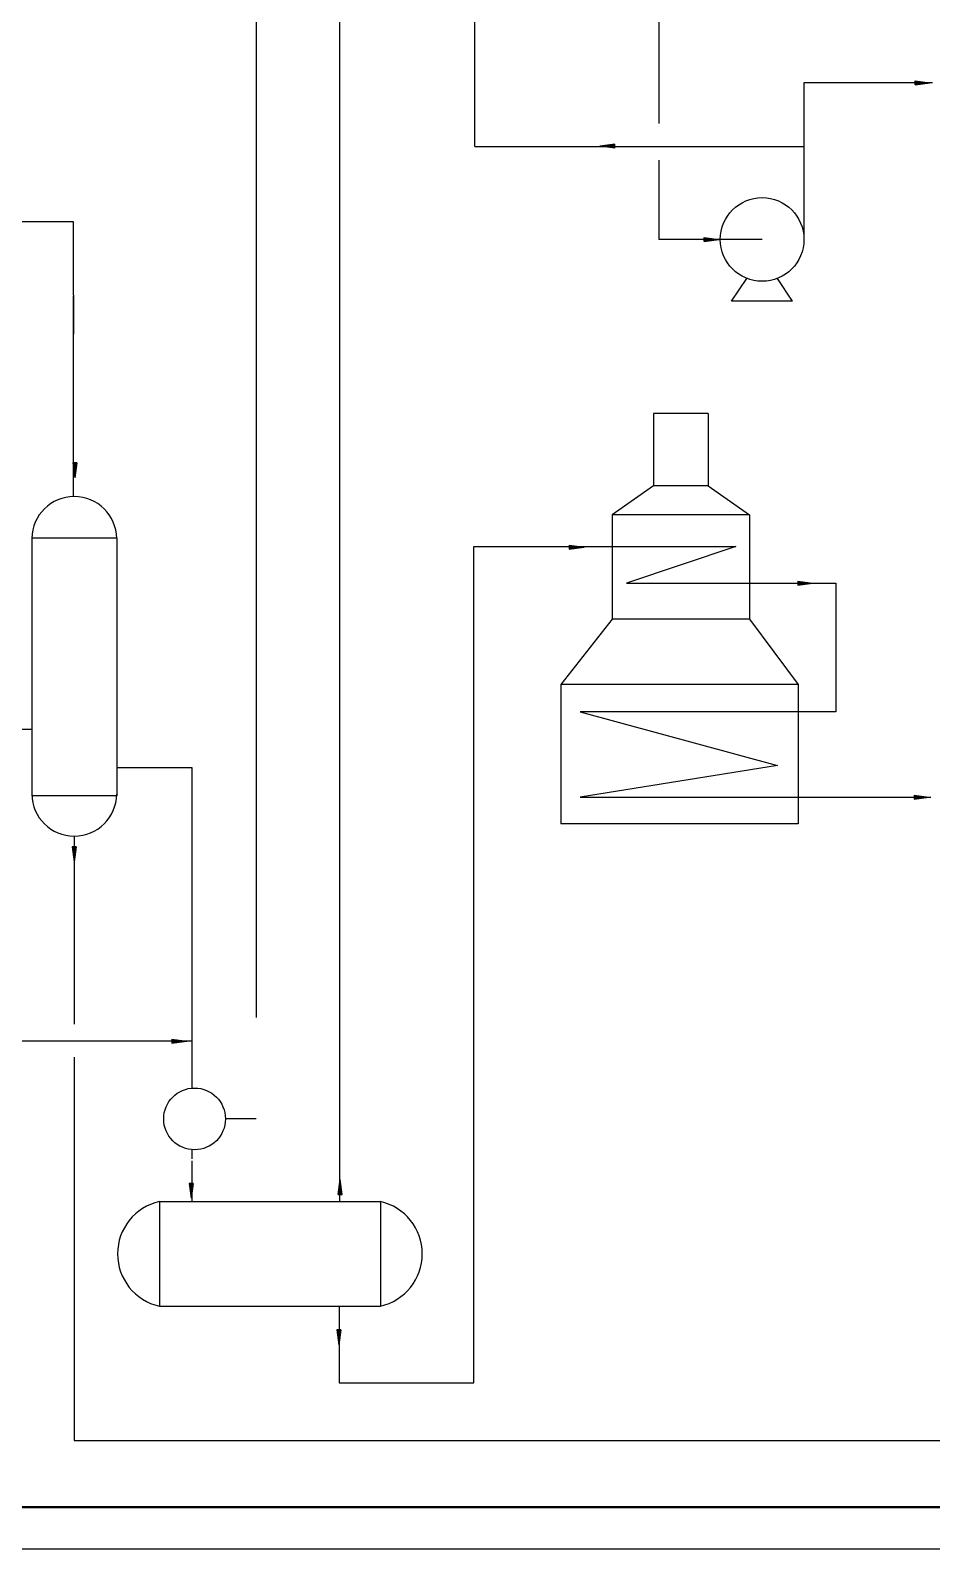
# Model space of a CAD drawing. Extents: x 0 to 420, y 0 to 297.
# Drawn here: x 142.8 to 251.4, y -0.1 to 182.9 of the extents above; entities that cross this region are included whole.
import ezdxf

# ---------------------------------------------------------------- set-up
doc = ezdxf.new("R2010")
doc.units = 0
doc.header["$LTSCALE"] = 300
doc.header["$MEASUREMENT"] = 0
doc.linetypes.add('DASHED', pattern=[0.75, 0.5, -0.25])
doc.layers.get('0').update_dxf_attribs({"linetype": 'CONTINUOUS'})

msp = doc.modelspace()

# ---------------------------------------------------------------- linework, layer by layer
for p, q in [((180.04, 41.69), (180.04, 220.74)), ((196.32, 168.88), (196.32, 213.16)), ((218.49, 183.87), (218.49, 171.65)), ((235.99, 157.67), (235.99, 176.57)), ((235.99, 176.57), (251.47, 176.57)), ((249.37, 176.79), (251.16, 176.55)), ((249.37, 176.3), (249.37, 176.79)), ((249.37, 176.55), (251.16, 176.55)), ((249.37, 176.3), (251.16, 176.55)), ((249.41, 176.31), (249.41, 176.79)), ((249.46, 176.3), (249.46, 176.78)), ((249.46, 176.31), (249.46, 176.71)), ((249.46, 176.31), (249.46, 176.69)), ((249.49, 176.32), (249.49, 176.78)), ((249.54, 176.33), (249.54, 176.77)), ((249.58, 176.33), (249.58, 176.76)), ((249.62, 176.34), (249.62, 176.76)), ((249.66, 176.34), (249.66, 176.75)), ((249.69, 176.35), (249.69, 176.75)), ((249.72, 176.35), (249.72, 176.75)), ((249.74, 176.35), (249.74, 176.74)), ((249.76, 176.36), (249.76, 176.74)), ((249.78, 176.36), (249.78, 176.74)), ((249.78, 176.36), (249.78, 176.74)), ((249.8, 176.36), (249.8, 176.73)), ((249.8, 176.36), (249.8, 176.73)), ((249.82, 176.36), (249.82, 176.73)), ((249.82, 176.36), (249.82, 176.73)), ((249.83, 176.37), (249.83, 176.73)), ((249.86, 176.37), (249.86, 176.73)), ((249.89, 176.37), (249.89, 176.72)), ((249.9, 176.38), (249.9, 176.72)), ((249.93, 176.38), (249.93, 176.72)), ((249.95, 176.38), (249.95, 176.71)), ((249.97, 176.39), (249.97, 176.71)), ((250.01, 176.39), (250.01, 176.71)), ((250.01, 176.39), (250.01, 176.71)), ((250.04, 176.4), (250.04, 176.7)), ((250.08, 176.4), (250.08, 176.7)), ((250.11, 176.4), (250.11, 176.69)), ((250.12, 176.41), (250.12, 176.69)), ((250.15, 176.41), (250.15, 176.69)), ((250.19, 176.41), (250.19, 176.68)), ((250.22, 176.42), (250.22, 176.68)), ((250.23, 176.42), (250.23, 176.68)), ((250.24, 176.42), (250.24, 176.68)), ((250.24, 176.42), (250.24, 176.68)), ((250.25, 176.42), (250.25, 176.67)), ((250.25, 176.42), (250.25, 176.67)), ((250.27, 176.43), (250.27, 176.67)), ((250.27, 176.43), (250.27, 176.67)), ((250.31, 176.43), (250.31, 176.67)), ((250.33, 176.43), (250.33, 176.66)), ((250.36, 176.44), (250.36, 176.66)), ((250.4, 176.44), (250.4, 176.65)), ((250.4, 176.44), (250.4, 176.65)), ((250.42, 176.45), (250.42, 176.65)), ((250.45, 176.45), (250.45, 176.65)), ((250.47, 176.45), (250.47, 176.64)), ((250.49, 176.46), (250.49, 176.64)), ((250.51, 176.46), (250.51, 176.64)), ((250.52, 176.46), (250.52, 176.64)), ((250.53, 176.46), (250.53, 176.63)), ((250.54, 176.46), (250.54, 176.63)), ((250.56, 176.47), (250.56, 176.63)), ((250.56, 176.47), (250.56, 176.63)), ((250.57, 176.47), (250.57, 176.63)), ((250.57, 176.47), (250.57, 176.63)), ((250.58, 176.47), (250.58, 176.63)), ((250.6, 176.47), (250.6, 176.63)), ((250.61, 176.47), (250.61, 176.62)), ((250.63, 176.47), (250.63, 176.62)), ((250.65, 176.48), (250.65, 176.62)), ((250.65, 176.48), (250.65, 176.62)), ((250.65, 176.48), (250.65, 176.62)), ((250.66, 176.48), (250.66, 176.62)), ((250.67, 176.48), (250.67, 176.62)), ((250.68, 176.48), (250.68, 176.61)), ((250.7, 176.48), (250.7, 176.61)), ((250.7, 176.48), (250.7, 176.61)), ((250.7, 176.49), (250.7, 176.61)), ((250.73, 176.49), (250.73, 176.61)), ((250.73, 176.49), (250.73, 176.61)), ((250.74, 176.49), (250.74, 176.61)), ((250.77, 176.49), (250.77, 176.6)), ((250.78, 176.5), (250.78, 176.6)), ((250.79, 176.5), (250.79, 176.6)), ((250.81, 176.5), (250.81, 176.6)), ((250.85, 176.51), (250.85, 176.59)), ((250.87, 176.51), (250.87, 176.59)), ((250.88, 176.51), (250.88, 176.59)), ((250.93, 176.52), (250.93, 176.58)), ((196.32, 168.88), (235.88, 168.88)), ((213.19, 169.16), (211.4, 168.92)), ((213.19, 168.92), (211.4, 168.92)), ((213.19, 168.67), (211.4, 168.92)), ((211.63, 168.89), (211.63, 168.95)), ((211.68, 168.88), (211.68, 168.96)), ((211.69, 168.88), (211.69, 168.96)), ((211.71, 168.88), (211.71, 168.96)), ((211.74, 168.87), (211.74, 168.97)), ((211.76, 168.87), (211.76, 168.97)), ((211.78, 168.87), (211.78, 168.97)), ((211.79, 168.86), (211.79, 168.97)), ((211.82, 168.86), (211.82, 168.98)), ((211.83, 168.86), (211.83, 168.98)), ((211.83, 168.86), (211.83, 168.98)), ((211.85, 168.86), (211.85, 168.98)), ((211.86, 168.86), (211.86, 168.98)), ((211.86, 168.86), (211.86, 168.98)), ((211.87, 168.85), (211.87, 168.98)), ((211.89, 168.85), (211.89, 168.99)), ((211.9, 168.85), (211.9, 168.99)), ((211.9, 168.85), (211.9, 168.99)), ((211.91, 168.85), (211.91, 168.99)), ((211.91, 168.85), (211.91, 168.99)), ((211.93, 168.85), (211.93, 168.99)), ((211.94, 168.84), (211.94, 168.99)), ((211.96, 168.84), (211.96, 169)), ((211.98, 168.84), (211.98, 169)), ((211.99, 168.84), (211.99, 169)), ((211.99, 168.84), (211.99, 169)), ((212, 168.84), (212, 169)), ((212, 168.84), (212, 169)), ((212.01, 168.83), (212.01, 169)), ((212.03, 168.83), (212.03, 169.01)), ((212.04, 168.83), (212.04, 169.01)), ((212.05, 168.83), (212.05, 169.01)), ((212.07, 168.83), (212.07, 169.01)), ((212.08, 168.82), (212.08, 169.01)), ((212.11, 168.82), (212.11, 169.02)), ((212.14, 168.82), (212.14, 169.02)), ((212.15, 168.81), (212.15, 169.02)), ((212.16, 168.81), (212.16, 169.02)), ((212.2, 168.81), (212.2, 169.03)), ((212.22, 168.81), (212.22, 169.03)), ((212.25, 168.8), (212.25, 169.04)), ((212.28, 168.8), (212.28, 169.04)), ((212.29, 168.8), (212.29, 169.04)), ((212.31, 168.79), (212.31, 169.04)), ((212.31, 168.79), (212.31, 169.04)), ((212.32, 168.79), (212.32, 169.05)), ((212.32, 168.79), (212.32, 169.05)), ((212.33, 168.79), (212.33, 169.05)), ((212.34, 168.79), (212.34, 169.05)), ((212.37, 168.78), (212.37, 169.05)), ((212.41, 168.78), (212.41, 169.06)), ((212.44, 168.78), (212.44, 169.06)), ((212.45, 168.77), (212.45, 169.06)), ((212.47, 168.77), (212.47, 169.07)), ((212.51, 168.77), (212.51, 169.07)), ((212.55, 168.76), (212.55, 169.08)), ((212.55, 168.76), (212.55, 169.08)), ((212.58, 168.76), (212.58, 169.08)), ((212.61, 168.75), (212.61, 169.09)), ((212.63, 168.75), (212.63, 169.09)), ((212.65, 168.75), (212.65, 169.09)), ((212.67, 168.74), (212.67, 169.09)), ((212.7, 168.74), (212.7, 169.1)), ((212.73, 168.74), (212.73, 169.1)), ((212.74, 168.73), (212.74, 169.1)), ((212.74, 168.73), (212.74, 169.1)), ((212.76, 168.73), (212.76, 169.11)), ((212.76, 168.73), (212.76, 169.11)), ((212.78, 168.73), (212.78, 169.11)), ((212.78, 168.73), (212.78, 169.11)), ((212.79, 168.73), (212.79, 169.11)), ((212.82, 168.72), (212.82, 169.11)), ((212.83, 168.72), (212.83, 169.12)), ((212.87, 168.72), (212.87, 169.12)), ((212.9, 168.71), (212.9, 169.12)), ((212.94, 168.71), (212.94, 169.13)), ((212.97, 168.7), (212.97, 169.14)), ((213.02, 168.7), (213.02, 169.14)), ((213.06, 168.69), (213.06, 169.15)), ((213.1, 168.67), (213.1, 169.15)), ((213.1, 168.68), (213.1, 169.08)), ((213.1, 168.68), (213.1, 169.06)), ((213.15, 168.68), (213.15, 169.16)), ((213.19, 168.67), (213.19, 169.16)), ((218.49, 167.22), (218.49, 157.67)), ((147.96, 159.78), (132.9, 159.78)), ((147.96, 150.95), (147.96, 159.78)), ((230.94, 157.67), (218.49, 157.67)), ((223.94, 157.92), (225.73, 157.67)), ((223.94, 157.42), (223.94, 157.92)), ((223.94, 157.67), (225.73, 157.67)), ((223.94, 157.42), (225.73, 157.67)), ((223.98, 157.43), (223.98, 157.91)), ((224.02, 157.42), (224.02, 157.91)), ((224.02, 157.44), (224.02, 157.83)), ((224.02, 157.44), (224.02, 157.82)), ((224.06, 157.44), (224.06, 157.9)), ((224.11, 157.45), (224.11, 157.89)), ((224.15, 157.45), (224.15, 157.89)), ((224.19, 157.46), (224.19, 157.88)), ((224.23, 157.47), (224.23, 157.88)), ((224.26, 157.47), (224.26, 157.87)), ((224.29, 157.47), (224.29, 157.87)), ((224.31, 157.48), (224.31, 157.87)), ((224.33, 157.48), (224.33, 157.86)), ((224.35, 157.48), (224.35, 157.86)), ((224.35, 157.48), (224.35, 157.86)), ((224.37, 157.48), (224.37, 157.86)), ((224.37, 157.48), (224.37, 157.86)), ((224.39, 157.49), (224.39, 157.86)), ((224.39, 157.49), (224.39, 157.86)), ((224.4, 157.49), (224.4, 157.85)), ((224.43, 157.49), (224.43, 157.85)), ((224.46, 157.5), (224.46, 157.85)), ((224.47, 157.5), (224.47, 157.84)), ((224.5, 157.5), (224.5, 157.84)), ((224.52, 157.5), (224.52, 157.84)), ((224.54, 157.51), (224.54, 157.83)), ((224.58, 157.51), (224.58, 157.83)), ((224.58, 157.51), (224.58, 157.83)), ((224.61, 157.52), (224.61, 157.82)), ((224.65, 157.52), (224.65, 157.82)), ((224.68, 157.53), (224.68, 157.82)), ((224.69, 157.53), (224.69, 157.81)), ((224.72, 157.53), (224.72, 157.81)), ((224.75, 157.54), (224.75, 157.81)), ((224.79, 157.54), (224.79, 157.8)), ((224.8, 157.54), (224.8, 157.8)), ((224.81, 157.54), (224.81, 157.8)), ((224.81, 157.54), (224.81, 157.8)), ((224.82, 157.55), (224.82, 157.8)), ((224.82, 157.55), (224.82, 157.8)), ((224.84, 157.55), (224.84, 157.79)), ((224.84, 157.55), (224.84, 157.79)), ((224.88, 157.55), (224.88, 157.79)), ((224.9, 157.56), (224.9, 157.78)), ((224.93, 157.56), (224.93, 157.78)), ((224.97, 157.57), (224.97, 157.78)), ((224.97, 157.57), (224.97, 157.78)), ((224.99, 157.57), (224.99, 157.77)), ((225.02, 157.57), (225.02, 157.77)), ((225.04, 157.58), (225.04, 157.77)), ((225.06, 157.58), (225.06, 157.76)), ((225.07, 157.58), (225.07, 157.76)), ((225.09, 157.58), (225.09, 157.76)), ((225.1, 157.58), (225.1, 157.76)), ((225.11, 157.59), (225.11, 157.76)), ((225.13, 157.59), (225.13, 157.75)), ((225.13, 157.59), (225.13, 157.75)), ((225.14, 157.59), (225.14, 157.75)), ((225.14, 157.59), (225.14, 157.75)), ((225.15, 157.59), (225.15, 157.75)), ((225.16, 157.59), (225.16, 157.75)), ((225.18, 157.6), (225.18, 157.75)), ((225.2, 157.6), (225.2, 157.74)), ((225.22, 157.6), (225.22, 157.74)), ((225.22, 157.6), (225.22, 157.74)), ((225.22, 157.6), (225.22, 157.74)), ((225.23, 157.6), (225.23, 157.74)), ((225.24, 157.6), (225.24, 157.74)), ((225.25, 157.61), (225.25, 157.74)), ((225.27, 157.61), (225.27, 157.73)), ((225.27, 157.61), (225.27, 157.73)), ((225.27, 157.61), (225.27, 157.73)), ((225.3, 157.61), (225.3, 157.73)), ((225.3, 157.61), (225.3, 157.73)), ((225.31, 157.61), (225.31, 157.73)), ((225.34, 157.62), (225.34, 157.73)), ((225.35, 157.62), (225.35, 157.72)), ((225.36, 157.62), (225.36, 157.72)), ((225.38, 157.62), (225.38, 157.72)), ((225.42, 157.63), (225.42, 157.71)), ((225.44, 157.63), (225.44, 157.71)), ((225.45, 157.63), (225.45, 157.71)), ((225.5, 157.64), (225.5, 157.7)), ((227.26, 150.24), (229.09, 152.98)), ((234.62, 150.24), (232.79, 152.98)), ((147.96, 150.95), (147.96, 146.25)), ((147.96, 126.69), (147.96, 150.82)), ((234.62, 150.24), (227.26, 150.24)), ((217.85, 136.68), (217.85, 127.97)), ((224.44, 136.68), (217.85, 136.68)), ((224.44, 136.68), (224.44, 127.97)), ((148.35, 130.74), (147.86, 130.74)), ((147.86, 130.74), (148.1, 128.94)), ((148.34, 130.69), (147.86, 130.69)), ((148.35, 130.65), (147.87, 130.65)), ((148.33, 130.61), (147.88, 130.61)), ((148.33, 130.57), (147.88, 130.57)), ((148.32, 130.52), (147.89, 130.52)), ((148.32, 130.48), (147.89, 130.48)), ((148.31, 130.44), (147.9, 130.44)), ((148.31, 130.42), (147.9, 130.42)), ((148.3, 130.38), (147.91, 130.38)), ((148.3, 130.37), (147.91, 130.37)), ((148.3, 130.34), (147.91, 130.34)), ((148.29, 130.32), (147.92, 130.32)), ((148.29, 130.32), (147.92, 130.32)), ((148.29, 130.3), (147.92, 130.3)), ((148.29, 130.3), (147.92, 130.3)), ((148.29, 130.28), (147.92, 130.28)), ((148.29, 130.28), (147.92, 130.28)), ((148.29, 130.28), (147.92, 130.28)), ((148.28, 130.25), (147.93, 130.25)), ((148.28, 130.21), (147.93, 130.21)), ((148.28, 130.2), (147.93, 130.2)), ((148.34, 130.65), (147.94, 130.65)), ((148.27, 130.18), (147.94, 130.18)), ((148.27, 130.16), (147.94, 130.16)), ((148.27, 130.13), (147.94, 130.13)), ((148.26, 130.1), (147.95, 130.1)), ((148.26, 130.09), (147.95, 130.09)), ((148.26, 130.06), (147.95, 130.06)), ((148.34, 130.65), (147.96, 130.65)), ((148.25, 130.02), (147.96, 130.02)), ((148.25, 130), (147.96, 130)), ((148.25, 129.98), (147.96, 129.98)), ((148.24, 129.96), (147.97, 129.96)), ((148.35, 130.74), (148.1, 128.94)), ((148.1, 130.74), (148.1, 128.94)), ((148.24, 129.92), (147.97, 129.92)), ((148.23, 129.89), (147.98, 129.89)), ((148.23, 129.87), (147.98, 129.87)), ((148.23, 129.87), (147.98, 129.87)), ((148.23, 129.87), (147.98, 129.87)), ((148.23, 129.86), (147.98, 129.86)), ((148.23, 129.86), (147.98, 129.86)), ((148.23, 129.84), (147.98, 129.84)), ((148.23, 129.83), (147.98, 129.83)), ((148.22, 129.8), (147.99, 129.8)), ((148.22, 129.77), (147.99, 129.77)), ((148.21, 129.75), (147.99, 129.75)), ((148.21, 129.71), (148, 129.71)), ((148.21, 129.7), (148, 129.7)), ((148.21, 129.68), (148, 129.68)), ((148.2, 129.66), (148.01, 129.66)), ((148.2, 129.63), (148.01, 129.63)), ((148.2, 129.62), (148.01, 129.62)), ((148.19, 129.6), (148.01, 129.6)), ((148.19, 129.59), (148.02, 129.59)), ((148.19, 129.57), (148.02, 129.57)), ((148.19, 129.56), (148.02, 129.56)), ((148.19, 129.55), (148.02, 129.55)), ((148.19, 129.55), (148.02, 129.55)), ((148.19, 129.54), (148.02, 129.54)), ((148.19, 129.54), (148.02, 129.54)), ((148.18, 129.52), (148.03, 129.52)), ((148.18, 129.51), (148.03, 129.51)), ((148.18, 129.49), (148.03, 129.49)), ((148.18, 129.48), (148.03, 129.48)), ((148.18, 129.46), (148.03, 129.46)), ((148.18, 129.46), (148.03, 129.46)), ((148.17, 129.45), (148.03, 129.45)), ((148.17, 129.45), (148.04, 129.45)), ((148.17, 129.43), (148.04, 129.43)), ((148.17, 129.42), (148.04, 129.42)), ((148.17, 129.41), (148.04, 129.41)), ((148.17, 129.41), (148.04, 129.41)), ((148.17, 129.4), (148.04, 129.4)), ((148.16, 129.38), (148.05, 129.38)), ((148.16, 129.38), (148.05, 129.38)), ((148.16, 129.37), (148.05, 129.37)), ((148.16, 129.34), (148.05, 129.34)), ((148.16, 129.32), (148.05, 129.32)), ((148.16, 129.31), (148.05, 129.31)), ((148.15, 129.29), (148.06, 129.29)), ((148.15, 129.25), (148.06, 129.25)), ((148.14, 129.23), (148.06, 129.23)), ((148.14, 129.23), (148.07, 129.23)), ((148.14, 129.18), (148.07, 129.18)), ((217.85, 127.97), (212.86, 124.49)), ((224.44, 127.97), (217.85, 127.97)), ((224.44, 127.97), (229.42, 124.49)), ((212.86, 124.49), (212.86, 111.91)), ((229.42, 124.49), (212.86, 124.49)), ((229.42, 124.49), (229.42, 111.91)), ((153.17, 121.64), (142.92, 121.64)), ((142.92, 121.64), (142.92, 90.58)), ((153.17, 121.64), (153.17, 90.58)), ((207.69, 120.83), (207.69, 120.34)), ((207.69, 120.83), (209.48, 120.59)), ((207.73, 120.83), (207.73, 120.35)), ((207.78, 120.83), (207.78, 120.35)), ((207.78, 120.82), (207.78, 120.44)), ((207.78, 120.82), (207.78, 120.42)), ((207.81, 120.81), (207.81, 120.36)), ((207.86, 120.81), (207.86, 120.36)), ((207.9, 120.8), (207.9, 120.37)), ((207.94, 120.8), (207.94, 120.38)), ((207.98, 120.79), (207.98, 120.38)), ((196.2, 19.86), (196.2, 120.67)), ((196.2, 120.67), (227.79, 120.67)), ((207.69, 120.59), (209.48, 120.59)), ((207.69, 120.34), (209.48, 120.59)), ((208.01, 120.79), (208.01, 120.38)), ((208.04, 120.78), (208.04, 120.39)), ((208.06, 120.78), (208.06, 120.39)), ((208.08, 120.78), (208.08, 120.39)), ((208.1, 120.78), (208.1, 120.4)), ((208.1, 120.78), (208.1, 120.4)), ((208.12, 120.77), (208.12, 120.4)), ((208.12, 120.77), (208.12, 120.4)), ((208.14, 120.77), (208.14, 120.4)), ((208.14, 120.77), (208.14, 120.4)), ((208.15, 120.77), (208.15, 120.4)), ((208.18, 120.76), (208.18, 120.41)), ((208.21, 120.76), (208.21, 120.41)), ((208.22, 120.76), (208.22, 120.41)), ((208.25, 120.76), (208.25, 120.42)), ((208.27, 120.75), (208.27, 120.42)), ((208.29, 120.75), (208.29, 120.42)), ((208.33, 120.74), (208.33, 120.43)), ((208.33, 120.74), (208.33, 120.43)), ((208.36, 120.74), (208.36, 120.43)), ((208.4, 120.73), (208.4, 120.44)), ((208.43, 120.73), (208.43, 120.44)), ((208.44, 120.73), (208.44, 120.44)), ((208.47, 120.73), (208.47, 120.45)), ((208.5, 120.72), (208.5, 120.45)), ((208.54, 120.72), (208.54, 120.46)), ((208.55, 120.71), (208.55, 120.46)), ((208.56, 120.71), (208.56, 120.46)), ((208.56, 120.71), (208.56, 120.46)), ((208.57, 120.71), (208.57, 120.46)), ((208.57, 120.71), (208.57, 120.46)), ((208.59, 120.71), (208.59, 120.46)), ((208.59, 120.71), (208.59, 120.46)), ((208.63, 120.7), (208.63, 120.47)), ((208.65, 120.7), (208.65, 120.47)), ((208.68, 120.7), (208.68, 120.48)), ((208.72, 120.69), (208.72, 120.48)), ((208.72, 120.69), (208.72, 120.48)), ((208.74, 120.69), (208.74, 120.48)), ((208.77, 120.68), (208.77, 120.49)), ((208.79, 120.68), (208.79, 120.49)), ((208.81, 120.68), (208.81, 120.49)), ((208.82, 120.68), (208.82, 120.5)), ((208.84, 120.67), (208.84, 120.5)), ((208.85, 120.67), (208.85, 120.5)), ((208.86, 120.67), (208.86, 120.5)), ((208.88, 120.67), (208.88, 120.5)), ((208.88, 120.67), (208.88, 120.5)), ((208.89, 120.67), (208.89, 120.51)), ((208.89, 120.67), (208.89, 120.51)), ((208.9, 120.67), (208.9, 120.51)), ((208.91, 120.66), (208.91, 120.51)), ((208.93, 120.66), (208.93, 120.51)), ((208.95, 120.66), (208.95, 120.51)), ((208.97, 120.66), (208.97, 120.52)), ((208.97, 120.66), (208.97, 120.52)), ((208.97, 120.66), (208.97, 120.52)), ((208.98, 120.66), (208.98, 120.52)), ((208.99, 120.65), (208.99, 120.52)), ((209, 120.65), (209, 120.52)), ((209.02, 120.65), (209.02, 120.52)), ((209.02, 120.65), (209.02, 120.52)), ((209.02, 120.65), (209.02, 120.52)), ((209.05, 120.65), (209.05, 120.53)), ((209.05, 120.65), (209.05, 120.53)), ((209.06, 120.64), (209.06, 120.53)), ((209.09, 120.64), (209.09, 120.53)), ((209.1, 120.64), (209.1, 120.53)), ((209.11, 120.64), (209.11, 120.54)), ((209.13, 120.63), (209.13, 120.54)), ((209.17, 120.63), (209.17, 120.54)), ((209.19, 120.63), (209.19, 120.55)), ((209.2, 120.63), (209.2, 120.55)), ((209.25, 120.62), (209.25, 120.55)), ((227.79, 120.67), (214.59, 116.25)), ((214.59, 116.25), (239.82, 116.25)), ((235.23, 116.48), (235.23, 115.98)), ((235.23, 116.48), (237.02, 116.23)), ((235.23, 116.23), (237.02, 116.23)), ((235.23, 115.98), (237.02, 116.23)), ((235.27, 116.47), (235.27, 115.99)), ((235.31, 116.48), (235.31, 116)), ((235.31, 116.46), (235.31, 116.09)), ((235.31, 116.46), (235.31, 116.07)), ((235.35, 116.46), (235.35, 116)), ((235.4, 116.45), (235.4, 116.01)), ((235.44, 116.45), (235.44, 116.01)), ((235.48, 116.44), (235.48, 116.02)), ((235.52, 116.44), (235.52, 116.02)), ((235.55, 116.43), (235.55, 116.03)), ((235.58, 116.43), (235.58, 116.03)), ((235.6, 116.43), (235.6, 116.04)), ((235.62, 116.42), (235.62, 116.04)), ((235.64, 116.42), (235.64, 116.04)), ((235.64, 116.42), (235.64, 116.04)), ((235.66, 116.42), (235.66, 116.04)), ((235.66, 116.42), (235.66, 116.04)), ((235.68, 116.41), (235.68, 116.05)), ((235.68, 116.41), (235.68, 116.05)), ((235.69, 116.41), (235.69, 116.05)), ((235.72, 116.41), (235.72, 116.05)), ((235.75, 116.4), (235.75, 116.06)), ((235.76, 116.4), (235.76, 116.06)), ((235.79, 116.4), (235.79, 116.06)), ((235.81, 116.4), (235.81, 116.06)), ((235.83, 116.39), (235.83, 116.07)), ((235.87, 116.39), (235.87, 116.07)), ((235.87, 116.39), (235.87, 116.07)), ((235.9, 116.38), (235.9, 116.08)), ((235.94, 116.38), (235.94, 116.08)), ((235.97, 116.38), (235.97, 116.09)), ((235.98, 116.37), (235.98, 116.09)), ((236.01, 116.37), (236.01, 116.09)), ((236.04, 116.36), (236.04, 116.1)), ((236.08, 116.36), (236.08, 116.1)), ((236.09, 116.36), (236.09, 116.1)), ((236.1, 116.36), (236.1, 116.1)), ((236.1, 116.36), (236.1, 116.1)), ((236.11, 116.36), (236.11, 116.11)), ((236.11, 116.36), (236.11, 116.11)), ((236.13, 116.35), (236.13, 116.11)), ((236.13, 116.35), (236.13, 116.11)), ((236.17, 116.35), (236.17, 116.11)), ((236.19, 116.34), (236.19, 116.12)), ((236.22, 116.34), (236.22, 116.12)), ((236.26, 116.34), (236.26, 116.13)), ((236.26, 116.33), (236.26, 116.13)), ((236.28, 116.33), (236.28, 116.13)), ((236.31, 116.33), (236.31, 116.13)), ((236.33, 116.33), (236.33, 116.14)), ((236.35, 116.32), (236.35, 116.14)), ((236.36, 116.32), (236.36, 116.14)), ((236.38, 116.32), (236.38, 116.14)), ((236.39, 116.32), (236.39, 116.14)), ((236.4, 116.32), (236.4, 116.15)), ((236.42, 116.31), (236.42, 116.15)), ((236.42, 116.31), (236.42, 116.15)), ((236.43, 116.31), (236.43, 116.15)), ((236.43, 116.31), (236.43, 116.15)), ((236.44, 116.31), (236.44, 116.15)), ((236.45, 116.31), (236.45, 116.15)), ((236.47, 116.31), (236.47, 116.16)), ((236.49, 116.3), (236.49, 116.16)), ((236.51, 116.3), (236.51, 116.16)), ((236.51, 116.3), (236.51, 116.16)), ((236.51, 116.3), (236.51, 116.16)), ((236.52, 116.3), (236.52, 116.16)), ((236.53, 116.3), (236.53, 116.16)), ((236.54, 116.3), (236.54, 116.17)), ((236.56, 116.29), (236.56, 116.17)), ((236.56, 116.29), (236.56, 116.17)), ((236.56, 116.29), (236.56, 116.17)), ((236.59, 116.29), (236.59, 116.17)), ((236.59, 116.29), (236.59, 116.17)), ((236.6, 116.29), (236.6, 116.17)), ((236.63, 116.28), (236.63, 116.18)), ((236.64, 116.28), (236.64, 116.18)), ((236.65, 116.28), (236.65, 116.18)), ((236.67, 116.28), (236.67, 116.18)), ((236.71, 116.27), (236.71, 116.19)), ((236.73, 116.27), (236.73, 116.19)), ((236.74, 116.27), (236.74, 116.19)), ((236.79, 116.26), (236.79, 116.2)), ((239.82, 116.25), (239.82, 100.71)), ((212.86, 111.91), (206.7, 104.03)), ((229.42, 111.91), (212.86, 111.91)), ((229.42, 111.91), (235.29, 104.03)), ((206.7, 104.03), (206.7, 87.24)), ((235.29, 104.03), (206.7, 104.03)), ((235.29, 104.03), (235.29, 87.24)), ((239.82, 100.71), (209.02, 100.71)), ((209.02, 100.71), (232.78, 94.25)), ((135.98, 98.63), (142.92, 98.63)), ((153.17, 94), (162.2, 94)), ((162.2, 94), (162.2, 55.36)), ((232.78, 94.25), (209.02, 90.42)), ((153.17, 90.58), (142.92, 90.58)), ((209.02, 90.42), (251.26, 90.42)), ((249.25, 90.68), (249.25, 90.18)), ((249.25, 90.68), (251.05, 90.43)), ((249.25, 90.18), (251.05, 90.43)), ((249.26, 90.43), (251.05, 90.43)), ((249.3, 90.67), (249.3, 90.19)), ((249.34, 90.68), (249.34, 90.2)), ((249.34, 90.66), (249.34, 90.29)), ((249.34, 90.66), (249.34, 90.27)), ((249.38, 90.66), (249.38, 90.2)), ((249.43, 90.65), (249.43, 90.21)), ((249.47, 90.65), (249.47, 90.21)), ((249.51, 90.64), (249.51, 90.22)), ((249.55, 90.64), (249.55, 90.22)), ((249.57, 90.63), (249.57, 90.23)), ((249.61, 90.63), (249.61, 90.23)), ((249.63, 90.63), (249.63, 90.23)), ((249.65, 90.62), (249.65, 90.24)), ((249.67, 90.62), (249.67, 90.24)), ((249.67, 90.62), (249.67, 90.24)), ((249.69, 90.62), (249.69, 90.24)), ((249.69, 90.62), (249.69, 90.24)), ((249.71, 90.61), (249.71, 90.25)), ((249.71, 90.61), (249.71, 90.25)), ((249.72, 90.61), (249.72, 90.25)), ((249.75, 90.61), (249.75, 90.25)), ((249.78, 90.6), (249.78, 90.26)), ((249.79, 90.6), (249.79, 90.26)), ((249.82, 90.6), (249.82, 90.26)), ((249.84, 90.6), (249.84, 90.26)), ((249.86, 90.59), (249.86, 90.27)), ((249.9, 90.59), (249.9, 90.27)), ((249.9, 90.59), (249.9, 90.27)), ((249.93, 90.58), (249.93, 90.28)), ((249.97, 90.58), (249.97, 90.28)), ((250, 90.57), (250, 90.29)), ((250.01, 90.57), (250.01, 90.29)), ((250.04, 90.57), (250.04, 90.29)), ((250.07, 90.56), (250.07, 90.3)), ((250.11, 90.56), (250.11, 90.3)), ((250.12, 90.56), (250.12, 90.3)), ((250.13, 90.56), (250.13, 90.3)), ((250.13, 90.56), (250.13, 90.3)), ((250.14, 90.56), (250.14, 90.31)), ((250.14, 90.56), (250.14, 90.31)), ((250.16, 90.55), (250.16, 90.31)), ((250.16, 90.55), (250.16, 90.31)), ((250.2, 90.55), (250.2, 90.31)), ((250.22, 90.54), (250.22, 90.32)), ((250.25, 90.54), (250.25, 90.32)), ((250.29, 90.54), (250.29, 90.33)), ((250.29, 90.53), (250.29, 90.33)), ((250.31, 90.53), (250.31, 90.33)), ((250.34, 90.53), (250.34, 90.33)), ((250.36, 90.52), (250.36, 90.34)), ((250.38, 90.52), (250.38, 90.34)), ((250.39, 90.52), (250.39, 90.34)), ((250.41, 90.52), (250.41, 90.34)), ((250.42, 90.52), (250.42, 90.34)), ((250.43, 90.51), (250.43, 90.35)), ((250.45, 90.51), (250.45, 90.35)), ((250.45, 90.51), (250.45, 90.35)), ((250.46, 90.51), (250.46, 90.35)), ((250.46, 90.51), (250.46, 90.35)), ((250.47, 90.51), (250.47, 90.35)), ((250.48, 90.51), (250.48, 90.35)), ((250.5, 90.51), (250.5, 90.36)), ((250.52, 90.5), (250.52, 90.36)), ((250.54, 90.5), (250.54, 90.36)), ((250.54, 90.5), (250.54, 90.36)), ((250.54, 90.5), (250.54, 90.36)), ((250.55, 90.5), (250.55, 90.36)), ((250.56, 90.5), (250.56, 90.36)), ((250.57, 90.5), (250.57, 90.36)), ((250.59, 90.49), (250.59, 90.37)), ((250.59, 90.49), (250.59, 90.37)), ((250.59, 90.49), (250.59, 90.37)), ((250.62, 90.49), (250.62, 90.37)), ((250.62, 90.49), (250.62, 90.37)), ((250.62, 90.49), (250.62, 90.37)), ((250.66, 90.48), (250.66, 90.38)), ((250.67, 90.48), (250.67, 90.38)), ((250.68, 90.48), (250.68, 90.38)), ((250.7, 90.48), (250.7, 90.38)), ((250.74, 90.47), (250.74, 90.39)), ((250.76, 90.47), (250.76, 90.39)), ((250.77, 90.47), (250.77, 90.39)), ((250.82, 90.46), (250.82, 90.4)), ((235.29, 87.24), (206.7, 87.24)), ((147.79, 84.45), (148.03, 82.65)), ((148.28, 84.45), (147.79, 84.45)), ((148.27, 84.4), (147.79, 84.4)), ((148.28, 84.36), (147.8, 84.36)), ((148.26, 84.32), (147.81, 84.32)), ((148.26, 84.28), (147.81, 84.28)), ((148.25, 84.23), (147.82, 84.23)), ((148.25, 84.19), (147.82, 84.19)), ((148.27, 84.36), (147.87, 84.36)), ((148.27, 84.36), (147.89, 84.36)), ((148.28, 84.45), (148.03, 82.65)), ((148.03, 84.45), (148.03, 82.65)), ((148.04, 85.73), (148.04, 63.08)), ((148.24, 84.15), (147.83, 84.15)), ((148.24, 84.13), (147.83, 84.13)), ((148.23, 84.09), (147.84, 84.09)), ((148.23, 84.08), (147.84, 84.08)), ((148.23, 84.05), (147.84, 84.05)), ((148.22, 84.03), (147.85, 84.03)), ((148.22, 84.03), (147.85, 84.03)), ((148.22, 84.01), (147.85, 84.01)), ((148.22, 84.01), (147.85, 84.01)), ((148.22, 83.99), (147.85, 83.99)), ((148.22, 83.99), (147.85, 83.99)), ((148.22, 83.99), (147.85, 83.99)), ((148.21, 83.96), (147.86, 83.96)), ((148.21, 83.92), (147.86, 83.92)), ((148.21, 83.91), (147.86, 83.91)), ((148.2, 83.89), (147.87, 83.89)), ((148.2, 83.87), (147.87, 83.87)), ((148.2, 83.84), (147.87, 83.84)), ((148.19, 83.81), (147.88, 83.81)), ((148.19, 83.8), (147.88, 83.8)), ((148.19, 83.77), (147.88, 83.77)), ((148.18, 83.73), (147.89, 83.73)), ((148.18, 83.71), (147.89, 83.71)), ((148.18, 83.69), (147.89, 83.69)), ((148.17, 83.67), (147.9, 83.67)), ((148.17, 83.63), (147.9, 83.63)), ((148.16, 83.6), (147.9, 83.6)), ((148.16, 83.58), (147.91, 83.58)), ((148.16, 83.58), (147.91, 83.58)), ((148.16, 83.58), (147.91, 83.58)), ((148.16, 83.57), (147.91, 83.57)), ((148.16, 83.57), (147.91, 83.57)), ((148.16, 83.55), (147.91, 83.55)), ((148.16, 83.54), (147.91, 83.54)), ((148.15, 83.51), (147.92, 83.51)), ((148.15, 83.48), (147.92, 83.48)), ((148.14, 83.46), (147.92, 83.46)), ((148.14, 83.42), (147.93, 83.42)), ((148.14, 83.41), (147.93, 83.41)), ((148.14, 83.39), (147.93, 83.39)), ((148.13, 83.37), (147.94, 83.37)), ((148.13, 83.34), (147.94, 83.34)), ((148.13, 83.33), (147.94, 83.33)), ((148.12, 83.31), (147.94, 83.31)), ((148.12, 83.3), (147.95, 83.3)), ((148.12, 83.28), (147.95, 83.28)), ((148.12, 83.27), (147.95, 83.27)), ((148.12, 83.26), (147.95, 83.26)), ((148.12, 83.26), (147.95, 83.26)), ((148.12, 83.25), (147.95, 83.25)), ((148.12, 83.25), (147.95, 83.25)), ((148.11, 83.23), (147.95, 83.23)), ((148.11, 83.22), (147.96, 83.22)), ((148.11, 83.2), (147.96, 83.2)), ((148.11, 83.19), (147.96, 83.19)), ((148.11, 83.17), (147.96, 83.17)), ((148.11, 83.17), (147.96, 83.17)), ((148.1, 83.16), (147.96, 83.16)), ((148.1, 83.16), (147.97, 83.16)), ((148.1, 83.14), (147.97, 83.14)), ((148.1, 83.13), (147.97, 83.13)), ((148.1, 83.12), (147.97, 83.12)), ((148.1, 83.12), (147.97, 83.12)), ((148.1, 83.11), (147.97, 83.11)), ((148.09, 83.09), (147.98, 83.09)), ((148.09, 83.09), (147.98, 83.09)), ((148.09, 83.08), (147.98, 83.08)), ((148.09, 83.05), (147.98, 83.05)), ((148.09, 83.03), (147.98, 83.03)), ((148.08, 83.02), (147.98, 83.02)), ((148.08, 83), (147.99, 83)), ((148.08, 82.96), (147.99, 82.96)), ((148.07, 82.94), (147.99, 82.94)), ((148.07, 82.94), (148, 82.94)), ((148.07, 82.89), (148, 82.89)), ((136.84, 61.08), (162.2, 61.08)), ((159.81, 61.26), (161.6, 61.02)), ((159.81, 61.26), (159.81, 60.77)), ((159.81, 61.02), (161.6, 61.02)), ((159.81, 60.77), (161.6, 61.02)), ((159.85, 61.26), (159.85, 60.78)), ((159.9, 61.26), (159.9, 60.78)), ((159.9, 61.25), (159.9, 60.87)), ((159.9, 61.25), (159.9, 60.85)), ((159.93, 61.24), (159.93, 60.79)), ((159.98, 61.24), (159.98, 60.79)), ((160.02, 61.23), (160.02, 60.8)), ((160.06, 61.23), (160.06, 60.81)), ((160.1, 61.22), (160.1, 60.81)), ((160.13, 61.22), (160.13, 60.81)), ((160.17, 61.21), (160.17, 60.82)), ((160.18, 61.21), (160.18, 60.82)), ((160.2, 61.21), (160.2, 60.82)), ((160.22, 61.21), (160.22, 60.83)), ((160.22, 61.21), (160.22, 60.83)), ((160.24, 61.2), (160.24, 60.83)), ((160.24, 61.2), (160.24, 60.83)), ((160.26, 61.2), (160.26, 60.83)), ((160.26, 61.2), (160.26, 60.83)), ((160.27, 61.2), (160.27, 60.83)), ((160.3, 61.19), (160.3, 60.84)), ((160.33, 61.19), (160.33, 60.84)), ((160.34, 61.19), (160.34, 60.84)), ((160.37, 61.19), (160.37, 60.85)), ((160.39, 61.18), (160.39, 60.85)), ((160.41, 61.18), (160.41, 60.85)), ((160.45, 61.17), (160.45, 60.86)), ((160.45, 61.17), (160.45, 60.86)), ((160.49, 61.17), (160.49, 60.86)), ((160.52, 61.16), (160.52, 60.87)), ((160.55, 61.16), (160.55, 60.87)), ((160.56, 61.16), (160.56, 60.87)), ((160.59, 61.16), (160.59, 60.88)), ((160.63, 61.15), (160.63, 60.88)), ((160.66, 61.15), (160.66, 60.89)), ((160.67, 61.14), (160.67, 60.89)), ((160.68, 61.14), (160.68, 60.89)), ((160.68, 61.14), (160.68, 60.89)), ((160.69, 61.14), (160.69, 60.89)), ((160.69, 61.14), (160.69, 60.89)), ((160.71, 61.14), (160.71, 60.89)), ((160.72, 61.14), (160.72, 60.89)), ((160.75, 61.13), (160.75, 60.9)), ((160.77, 61.13), (160.77, 60.9)), ((160.8, 61.13), (160.8, 60.91)), ((160.84, 61.12), (160.84, 60.91)), ((160.84, 61.12), (160.84, 60.91)), ((160.86, 61.12), (160.86, 60.91)), ((160.89, 61.11), (160.89, 60.92)), ((160.91, 61.11), (160.91, 60.92)), ((160.93, 61.11), (160.93, 60.92)), ((160.95, 61.11), (160.95, 60.93)), ((160.96, 61.1), (160.96, 60.93)), ((160.97, 61.1), (160.97, 60.93)), ((160.98, 61.1), (160.98, 60.93)), ((161, 61.1), (161, 60.93)), ((161, 61.1), (161, 60.93)), ((161.01, 61.1), (161.01, 60.93)), ((161.01, 61.1), (161.01, 60.93)), ((161.02, 61.1), (161.02, 60.94)), ((161.04, 61.09), (161.04, 60.94)), ((161.06, 61.09), (161.06, 60.94)), ((161.07, 61.09), (161.07, 60.94)), ((161.09, 61.09), (161.09, 60.95)), ((161.09, 61.09), (161.09, 60.95)), ((161.09, 61.09), (161.09, 60.95)), ((161.1, 61.09), (161.1, 60.95)), ((161.11, 61.08), (161.11, 60.95)), ((161.13, 61.08), (161.13, 60.95)), ((161.14, 61.08), (161.14, 60.95)), ((161.14, 61.08), (161.14, 60.95)), ((161.14, 61.08), (161.14, 60.95)), ((161.17, 61.08), (161.17, 60.96)), ((161.17, 61.08), (161.17, 60.96)), ((161.18, 61.07), (161.18, 60.96)), ((161.21, 61.07), (161.21, 60.96)), ((161.22, 61.07), (161.22, 60.96)), ((161.23, 61.07), (161.23, 60.97)), ((161.25, 61.06), (161.25, 60.97)), ((161.29, 61.06), (161.29, 60.97)), ((161.31, 61.06), (161.31, 60.98)), ((161.32, 61.06), (161.32, 60.98)), ((161.37, 61.05), (161.37, 60.98)), ((148.04, 59.08), (148.04, 12.9)), ((162.2, 47.96), (162.2, 46.83)), ((162.2, 46.6), (162.2, 41.69)), ((179.83, 42.55), (180.08, 44.35)), ((180.02, 43.92), (180.14, 43.92)), ((180.03, 44), (180.13, 44)), ((180.03, 43.98), (180.13, 43.98)), ((180.03, 43.97), (180.13, 43.97)), ((180.03, 43.96), (180.13, 43.96)), ((180.04, 44.06), (180.12, 44.06)), ((180.04, 44.06), (180.12, 44.06)), ((180.04, 44.04), (180.12, 44.04)), ((180.05, 44.12), (180.11, 44.12)), ((180.33, 42.55), (180.08, 44.35)), ((180.08, 42.56), (180.08, 44.35)), ((162.37, 43.88), (161.88, 43.88)), ((161.88, 43.88), (162.13, 42.09)), ((162.37, 43.84), (161.89, 43.84)), ((162.37, 43.79), (161.89, 43.79)), ((162.35, 43.75), (161.9, 43.75)), ((162.35, 43.71), (161.9, 43.71)), ((162.34, 43.66), (161.91, 43.66)), ((162.34, 43.62), (161.92, 43.62)), ((162.33, 43.59), (161.92, 43.59)), ((162.33, 43.56), (161.92, 43.56)), ((162.32, 43.52), (161.93, 43.52)), ((162.32, 43.51), (161.93, 43.51)), ((162.32, 43.48), (161.93, 43.48)), ((162.32, 43.46), (161.94, 43.46)), ((162.32, 43.46), (161.94, 43.46)), ((162.31, 43.45), (161.94, 43.45)), ((162.31, 43.45), (161.94, 43.45)), ((162.31, 43.43), (161.94, 43.43)), ((162.31, 43.43), (161.94, 43.43)), ((162.31, 43.42), (161.94, 43.42)), ((162.3, 43.39), (161.95, 43.39)), ((162.3, 43.36), (161.95, 43.36)), ((162.3, 43.34), (161.95, 43.34)), ((162.36, 43.79), (161.96, 43.79)), ((162.3, 43.32), (161.96, 43.32)), ((162.29, 43.3), (161.96, 43.3)), ((162.29, 43.27), (161.96, 43.27)), ((162.28, 43.24), (161.97, 43.24)), ((162.28, 43.23), (161.97, 43.23)), ((162.28, 43.2), (161.97, 43.2)), ((162.36, 43.79), (161.98, 43.79)), ((162.27, 43.16), (161.98, 43.16)), ((162.27, 43.14), (161.98, 43.14)), ((162.27, 43.13), (161.98, 43.13)), ((162.27, 43.1), (161.99, 43.1)), ((162.26, 43.06), (161.99, 43.06)), ((162.26, 43.03), (162, 43.03)), ((162.25, 43.02), (162, 43.02)), ((162.25, 43.01), (162, 43.01)), ((162.25, 43.01), (162, 43.01)), ((162.25, 43), (162, 43)), ((162.25, 43), (162, 43)), ((162.25, 42.98), (162, 42.98)), ((162.25, 42.97), (162, 42.97)), ((162.24, 42.94), (162.01, 42.94)), ((162.24, 42.91), (162.01, 42.91)), ((162.24, 42.89), (162.02, 42.89)), ((162.23, 42.85), (162.02, 42.85)), ((162.23, 42.84), (162.02, 42.84)), ((162.23, 42.82), (162.02, 42.82)), ((162.22, 42.8), (162.03, 42.8)), ((162.22, 42.77), (162.03, 42.77)), ((162.22, 42.76), (162.03, 42.76)), ((162.22, 42.74), (162.04, 42.74)), ((162.21, 42.73), (162.04, 42.73)), ((162.21, 42.72), (162.04, 42.72)), ((162.21, 42.7), (162.04, 42.7)), ((162.21, 42.69), (162.04, 42.69)), ((162.21, 42.69), (162.04, 42.69)), ((162.21, 42.68), (162.05, 42.68)), ((162.21, 42.68), (162.05, 42.68)), ((162.21, 42.66), (162.05, 42.66)), ((162.2, 42.65), (162.05, 42.65)), ((162.2, 42.63), (162.05, 42.63)), ((162.2, 42.62), (162.05, 42.62)), ((162.2, 42.6), (162.06, 42.6)), ((162.2, 42.6), (162.06, 42.6)), ((162.2, 42.59), (162.06, 42.59)), ((162.2, 42.59), (162.06, 42.59)), ((162.19, 42.58), (162.06, 42.58)), ((162.19, 42.56), (162.06, 42.56)), ((162.19, 42.55), (162.06, 42.55)), ((162.19, 42.55), (162.06, 42.55)), ((162.19, 42.54), (162.06, 42.54)), ((162.19, 42.52), (162.07, 42.52)), ((162.19, 42.52), (162.07, 42.52)), ((162.18, 42.51), (162.07, 42.51)), ((162.18, 42.48), (162.07, 42.48)), ((162.18, 42.47), (162.07, 42.47)), ((162.18, 42.45), (162.08, 42.45)), ((162.17, 42.43), (162.08, 42.43)), ((162.17, 42.4), (162.08, 42.4)), ((162.17, 42.38), (162.09, 42.38)), ((162.17, 42.37), (162.09, 42.37)), ((162.16, 42.32), (162.09, 42.32)), ((162.13, 43.88), (162.13, 42.09)), ((162.37, 43.88), (162.13, 42.09)), ((179.83, 42.64), (180.31, 42.64)), ((179.83, 42.55), (180.33, 42.55)), ((179.84, 42.6), (180.32, 42.6)), ((179.85, 42.68), (180.31, 42.68)), ((179.85, 42.64), (180.22, 42.64)), ((179.85, 42.64), (180.24, 42.64)), ((179.86, 42.77), (180.3, 42.77)), ((179.86, 42.73), (180.3, 42.73)), ((179.87, 42.85), (180.29, 42.85)), ((179.87, 42.81), (180.29, 42.81)), ((179.88, 42.93), (180.27, 42.93)), ((179.88, 42.91), (180.28, 42.91)), ((179.88, 42.87), (180.28, 42.87)), ((179.89, 42.99), (180.27, 42.99)), ((179.89, 42.99), (180.27, 42.99)), ((179.89, 42.97), (180.27, 42.97)), ((179.89, 42.97), (180.27, 42.97)), ((179.89, 42.95), (180.27, 42.95)), ((179.9, 43.05), (180.26, 43.05)), ((179.9, 43.02), (180.26, 43.02)), ((179.9, 43.01), (180.26, 43.01)), ((179.9, 43.01), (180.26, 43.01)), ((179.91, 43.14), (180.25, 43.14)), ((179.91, 43.12), (180.25, 43.12)), ((179.91, 43.09), (180.25, 43.09)), ((179.91, 43.08), (180.25, 43.08)), ((179.92, 43.2), (180.24, 43.2)), ((179.92, 43.19), (180.24, 43.19)), ((179.92, 43.16), (180.24, 43.16)), ((179.93, 43.27), (180.23, 43.27)), ((179.93, 43.23), (180.23, 43.23)), ((179.94, 43.34), (180.22, 43.34)), ((179.94, 43.31), (180.22, 43.31)), ((179.94, 43.3), (180.22, 43.3)), ((179.95, 43.44), (180.2, 43.44)), ((179.95, 43.44), (180.2, 43.44)), ((179.95, 43.42), (180.21, 43.42)), ((179.95, 43.42), (180.21, 43.42)), ((179.95, 43.42), (180.21, 43.42)), ((179.95, 43.41), (180.21, 43.41)), ((179.95, 43.37), (180.21, 43.37)), ((179.96, 43.5), (180.2, 43.5)), ((179.96, 43.46), (180.2, 43.46)), ((179.96, 43.46), (180.2, 43.46)), ((179.97, 43.58), (180.18, 43.58)), ((179.97, 43.55), (180.19, 43.55)), ((179.97, 43.52), (180.19, 43.52)), ((179.98, 43.64), (180.18, 43.64)), ((179.98, 43.61), (180.18, 43.61)), ((179.98, 43.59), (180.18, 43.59)), ((179.99, 43.73), (180.16, 43.73)), ((179.99, 43.72), (180.17, 43.72)), ((179.99, 43.71), (180.17, 43.71)), ((179.99, 43.69), (180.17, 43.69)), ((179.99, 43.67), (180.17, 43.67)), ((179.99, 43.66), (180.17, 43.66)), ((180, 43.8), (180.15, 43.8)), ((180, 43.78), (180.16, 43.78)), ((180, 43.77), (180.16, 43.77)), ((180, 43.76), (180.16, 43.76)), ((180, 43.76), (180.16, 43.76)), ((180, 43.74), (180.16, 43.74)), ((180, 43.74), (180.16, 43.74)), ((180.01, 43.87), (180.15, 43.87)), ((180.01, 43.86), (180.15, 43.86)), ((180.01, 43.85), (180.15, 43.85)), ((180.01, 43.84), (180.15, 43.84)), ((180.01, 43.83), (180.15, 43.83)), ((180.01, 43.83), (180.15, 43.83)), ((180.01, 43.82), (180.15, 43.82)), ((180.02, 43.92), (180.14, 43.92)), ((180.02, 43.92), (180.14, 43.92)), ((180.02, 43.89), (180.14, 43.89)), ((180.02, 43.89), (180.14, 43.89)), ((180.02, 43.89), (180.14, 43.89)), ((158.31, 41.69), (158.31, 29.09)), ((158.31, 41.69), (158.31, 29.09)), ((158.31, 41.69), (184.95, 41.69)), ((158.31, 41.69), (184.95, 41.69)), ((184.95, 41.69), (184.95, 29.09)), ((184.95, 41.69), (184.95, 29.09)), ((158.31, 29.09), (184.95, 29.09)), ((158.31, 29.09), (184.95, 29.09)), ((179.95, 29.09), (179.95, 19.86)), ((180.16, 26.21), (179.67, 26.21)), ((179.67, 26.21), (179.91, 24.42)), ((180.15, 26.17), (179.67, 26.17)), ((180.16, 26.12), (179.68, 26.12)), ((180.14, 26.08), (179.68, 26.08)), ((180.13, 26.04), (179.69, 26.04)), ((180.13, 25.99), (179.7, 25.99)), ((180.12, 25.96), (179.7, 25.96)), ((180.12, 25.92), (179.71, 25.92)), ((180.11, 25.89), (179.71, 25.89)), ((180.11, 25.85), (179.71, 25.85)), ((180.11, 25.84), (179.72, 25.84)), ((180.1, 25.82), (179.72, 25.82)), ((180.1, 25.8), (179.72, 25.8)), ((180.1, 25.8), (179.72, 25.8)), ((180.1, 25.78), (179.72, 25.78)), ((180.1, 25.78), (179.72, 25.78)), ((180.1, 25.76), (179.73, 25.76)), ((180.1, 25.76), (179.73, 25.76)), ((180.09, 25.75), (179.73, 25.75)), ((180.09, 25.72), (179.73, 25.72)), ((180.09, 25.69), (179.74, 25.69)), ((180.08, 25.67), (179.74, 25.67)), ((180.08, 25.65), (179.74, 25.65)), ((180.15, 26.12), (179.75, 26.12)), ((180.08, 25.63), (179.75, 25.63)), ((180.15, 26.12), (179.77, 26.12)), ((179.91, 26.21), (179.91, 24.42)), ((180.16, 26.21), (179.91, 24.42)), ((180.07, 25.6), (179.75, 25.6)), ((180.07, 25.57), (179.75, 25.57)), ((180.07, 25.57), (179.75, 25.57)), ((180.06, 25.53), (179.76, 25.53)), ((180.06, 25.5), (179.76, 25.5)), ((180.06, 25.47), (179.77, 25.47)), ((180.05, 25.46), (179.77, 25.46)), ((180.05, 25.43), (179.77, 25.43)), ((180.05, 25.39), (179.78, 25.39)), ((180.04, 25.36), (179.78, 25.36)), ((180.04, 25.35), (179.78, 25.35)), ((180.04, 25.34), (179.78, 25.34)), ((180.04, 25.34), (179.78, 25.34)), ((180.04, 25.33), (179.79, 25.33)), ((180.04, 25.33), (179.79, 25.33)), ((180.03, 25.31), (179.79, 25.31)), ((180.03, 25.3), (179.79, 25.3)), ((180.03, 25.27), (179.79, 25.27)), ((180.03, 25.25), (179.8, 25.25)), ((180.02, 25.22), (179.8, 25.22)), ((180.02, 25.18), (179.81, 25.18)), ((180.02, 25.18), (179.81, 25.18)), ((180.01, 25.16), (179.81, 25.16)), ((180.01, 25.13), (179.81, 25.13)), ((180.01, 25.11), (179.82, 25.11)), ((180, 25.09), (179.82, 25.09)), ((180, 25.07), (179.82, 25.07)), ((180, 25.06), (179.82, 25.06)), ((180, 25.05), (179.83, 25.05)), ((180, 25.03), (179.83, 25.03)), ((179.99, 25.02), (179.83, 25.02)), ((179.99, 25.02), (179.83, 25.02)), ((179.99, 25.01), (179.83, 25.01)), ((179.99, 25.01), (179.83, 25.01)), ((179.99, 25), (179.83, 25)), ((179.99, 24.98), (179.83, 24.98)), ((179.99, 24.96), (179.84, 24.96)), ((179.98, 24.95), (179.84, 24.95)), ((179.98, 24.93), (179.84, 24.93)), ((179.98, 24.93), (179.84, 24.93)), ((179.98, 24.93), (179.84, 24.93)), ((179.98, 24.92), (179.84, 24.92)), ((179.98, 24.91), (179.84, 24.91)), ((179.98, 24.89), (179.85, 24.89)), ((179.98, 24.88), (179.85, 24.88)), ((179.98, 24.88), (179.85, 24.88)), ((179.97, 24.87), (179.85, 24.87)), ((179.97, 24.85), (179.85, 24.85)), ((179.97, 24.85), (179.85, 24.85)), ((179.97, 24.84), (179.85, 24.84)), ((179.97, 24.81), (179.86, 24.81)), ((179.96, 24.8), (179.86, 24.8)), ((179.96, 24.78), (179.86, 24.78)), ((179.96, 24.77), (179.86, 24.77)), ((179.95, 24.73), (179.87, 24.73)), ((179.95, 24.71), (179.87, 24.71)), ((179.95, 24.7), (179.87, 24.7)), ((179.94, 24.65), (179.88, 24.65)), ((179.95, 19.86), (196.2, 19.86)), ((148.04, 12.9), (394.35, 12.9)), ((-0.14, -0.15), (419.86, -0.15))]:
    msp.add_line(p, q)
at = {"linetype": 'DASHED'}
for p, q in [((169.98, 213.89), (169.98, 51.66)), ((169.98, 51.66), (166.26, 51.66))]:
    msp.add_line(p, q, dxfattribs=at)
at = {"const_width": 0.3}
msp.add_lwpolyline([(24.86, 4.85), (414.86, 4.85)], dxfattribs=at)
for centre, radius in [((230.94, 157.67), 5.04), ((162.54, 51.66), 3.72)]:
    msp.add_circle(centre, radius)
for centre, radius, start, end in [((148.04, 121.56), 5.12, 0.8793, 179.1207), ((148.04, 90.86), 5.12, 180.8793, 359.1207), ((159.72, 35.39), 6.46, 102.6266, 257.3734), ((159.72, 35.39), 6.46, 102.6266, 257.3734), ((183.53, 35.39), 6.46, 282.6266, 77.3734), ((183.53, 35.39), 6.46, 282.6266, 77.3734)]:
    msp.add_arc(centre, radius, start, end)

doc.saveas('drawing.dxf')
